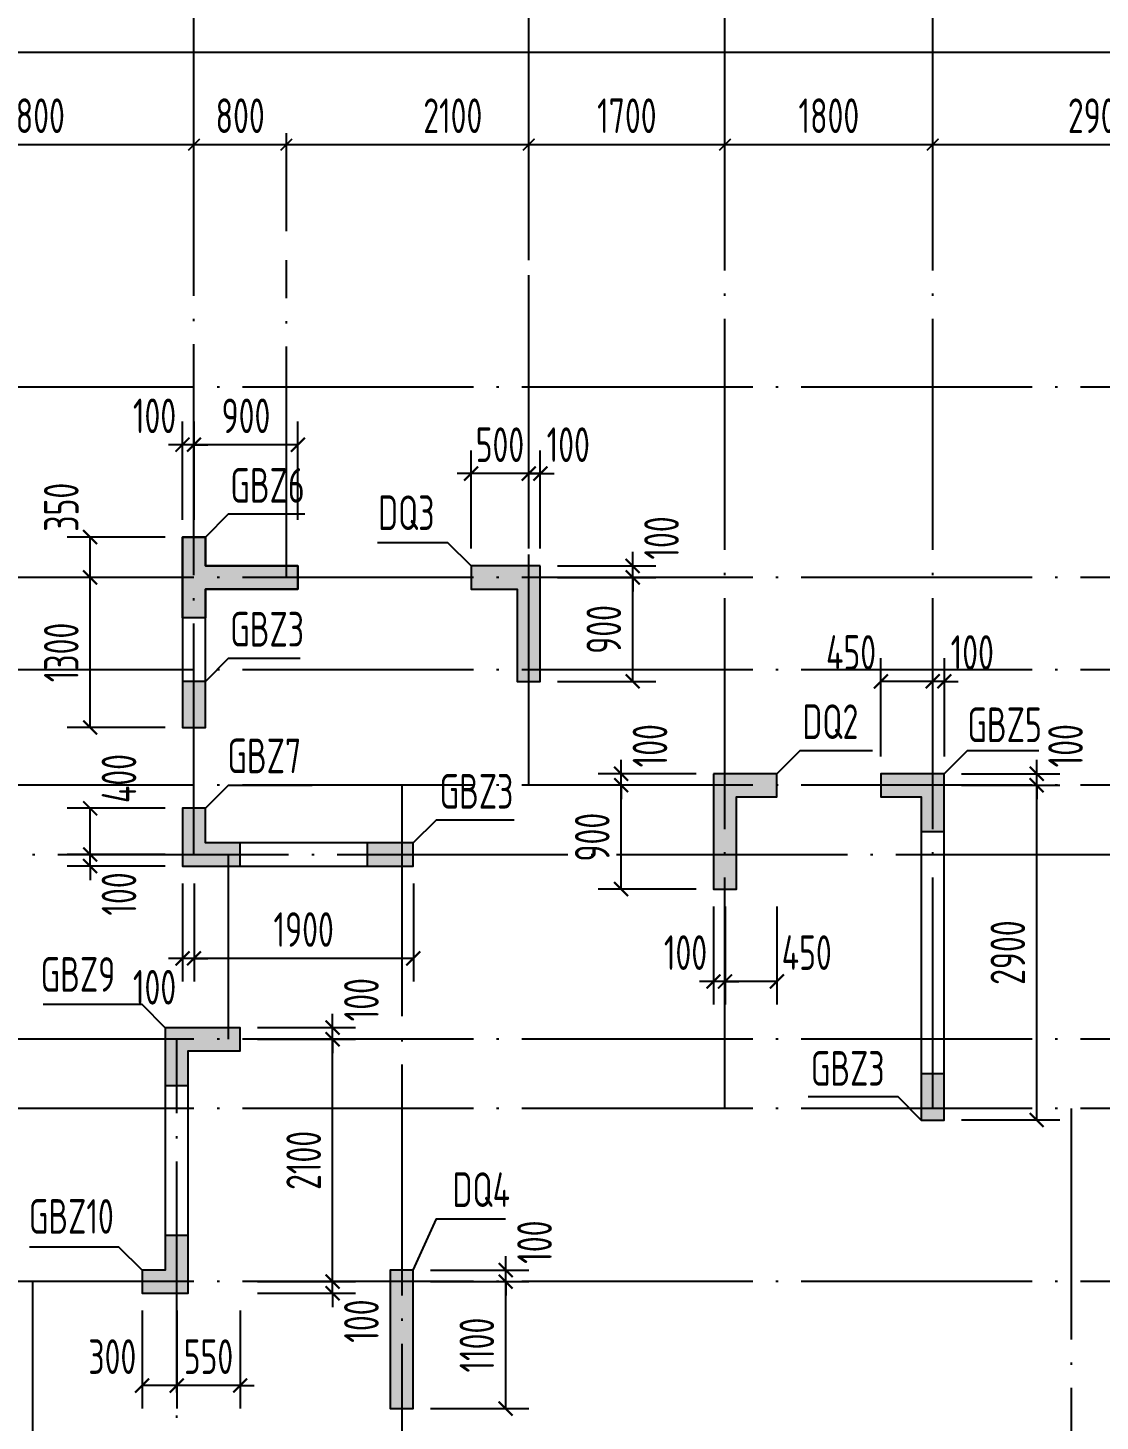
# Model space of a CAD drawing. Extents: x -461650 to 361314, y 245336 to 769729.
# Drawn here: x -87976 to -78686, y 506373 to 518443 of the extents above; entities that cross this region are included whole.
import ezdxf
from ezdxf.enums import TextEntityAlignment as Align

# ---------------------------------------------------------------- set-up
doc = ezdxf.new("R2010")
doc.units = 0
doc.header["$LTSCALE"] = 1000
doc.linetypes.add('DOTE', pattern=[2.42, 2, -0.2, 0.02, -0.2])
doc.layers.get('0').update_dxf_attribs({"linetype": 'CONTINUOUS'})
doc.layers.get('DEFPOINTS').update_dxf_attribs({"linetype": 'CONTINUOUS'})
for name, color, linetype in [('A-AXIS', 1, 'CONTINUOUS'), ('A-DOTE', 10, 'DOTE'), ('S-Q墙实线', 6, 'CONTINUOUS'), ('S-Q墙标注', 3, 'CONTINUOUS'), ('S-X详图填充', 252, 'CONTINUOUS'), ('S-X详图实线', 4, 'CONTINUOUS'), ('S-Y一般标注', 3, 'CONTINUOUS'), ('S-Z柱编号', 6, 'CONTINUOUS')]:
    doc.layers.add(name, color=color, linetype=linetype)
doc.styles.add('TSSD_DIMENSION', font='Tssdeng.shx', dxfattribs={"width": 0.7, "bigfont": 'tssdchn.shx'})
doc.styles.add('TSSD_REIN', font='tssdeng.shx', dxfattribs={"width": 0.7, "height": 300, "bigfont": 'tssdchn.shx'})
doc.styles.add('结构文字', font='zstxt.shx', dxfattribs={"width": 0.7, "bigfont": 'zshz.shx'})
doc.dimstyles.new('STRUCK', dxfattribs={"dimtxt": 400, "dimasz": 121, "dimexe": 200, "dimexo": 150, "dimgap": 115, "dimtad": 1, "dimdec": 0, "dimdsep": 46, "dimtxsty": '结构文字', "dimblk": 'ARCHTICK', "dimcen": 400, "dimclrd": 3, "dimclre": 3, "dimclrt": 7, "dimadec": 0, "dimazin": 0, "dimtfac": 1, "dimtdec": 0, "dimtix": 1, "dimtmove": 2, "dimatfit": 3, "dimldrblk": '_DIMX', "dimfxl": 0, "dimtolj": 1, "dimtzin": 0, "dimarcsym": 0})
doc.dimstyles.new('TSSD_100_100', dxfattribs={"dimtxt": 300, "dimasz": 100, "dimexe": 100, "dimexo": 250, "dimgap": 100, "dimtad": 1, "dimdec": 0, "dimzin": 0, "dimdsep": 46, "dimtxsty": 'TSSD_DIMENSION', "dimblk": 'ARCHTICK', "dimcen": 0, "dimdle": 100, "dimclrt": 7, "dimadec": 0, "dimazin": 0, "dimtfac": 1, "dimtdec": 0, "dimtix": 1, "dimtmove": 2, "dimatfit": 3, "dimldrblk": 'ARCHTICK', "dimfxl": 0, "dimtolj": 1, "dimtzin": 0, "dimarcsym": 0})

# ---------------------------------------------------------------- blocks, each defined once
blk = doc.blocks.new('_ArchTick')
at = {"color": 0, "linetype": 'ByBlock', "const_width": 0.15}
blk.add_lwpolyline([(-0.5, -0.5), (0.5, 0.5)], dxfattribs=at)
blk = doc.blocks.new('*D305')
at = {"layer": 'DEFPOINTS', "color": 0}
for p in [(43500, 19250), (40700, 18250), (43500, 18250)]:
    blk.add_point(p, dxfattribs=at)
at = {"layer": 'S-Y一般标注', "color": 0, "lineweight": -2}
for p, q in [((40700, 18500), (40700, 19350)), ((43500, 18500), (43500, 19350)), ((40600, 19250), (43600, 19250))]:
    blk.add_line(p, q, dxfattribs=at)
at = {"layer": 'S-Y一般标注', "color": 0, "lineweight": -2, "xscale": 100, "yscale": 100, "zscale": 100, "rotation": 180}
blk.add_blockref('_ArchTick', (40700, 19250), dxfattribs=at)
at = {"layer": 'S-Y一般标注', "color": 0, "lineweight": -2, "xscale": 100, "yscale": 100, "zscale": 100}
blk.add_blockref('_ArchTick', (43500, 19250), dxfattribs=at)
at = {"layer": 'S-Y一般标注', "color": 7, "insert": (42100, 19500), "char_height": 300, "attachment_point": 5, "style": 'TSSD_DIMENSION'}
blk.add_mtext('\\A1;2800', dxfattribs=at)
blk = doc.blocks.new('*D306')
at = {"layer": 'DEFPOINTS', "color": 0}
for p in [(46400, 19250), (44300, 18250), (46400, 18250)]:
    blk.add_point(p, dxfattribs=at)
at = {"layer": 'S-Y一般标注', "color": 0, "lineweight": -2}
for p, q in [((44300, 18500), (44300, 19350)), ((46400, 18500), (46400, 19350)), ((44200, 19250), (46500, 19250))]:
    blk.add_line(p, q, dxfattribs=at)
at = {"layer": 'S-Y一般标注', "color": 0, "lineweight": -2, "xscale": 100, "yscale": 100, "zscale": 100, "rotation": 180}
blk.add_blockref('_ArchTick', (44300, 19250), dxfattribs=at)
at = {"layer": 'S-Y一般标注', "color": 0, "lineweight": -2, "xscale": 100, "yscale": 100, "zscale": 100}
blk.add_blockref('_ArchTick', (46400, 19250), dxfattribs=at)
at = {"layer": 'S-Y一般标注', "color": 7, "insert": (45742, 19500), "char_height": 300, "attachment_point": 5, "style": 'TSSD_DIMENSION'}
blk.add_mtext('\\A1;2100', dxfattribs=at)
blk = doc.blocks.new('*D307')
at = {"layer": 'DEFPOINTS', "color": 0}
for p in [(48100, 19250), (46400, 18250), (48100, 18250)]:
    blk.add_point(p, dxfattribs=at)
at = {"layer": 'S-Y一般标注', "color": 0, "lineweight": -2}
for p, q in [((46400, 18500), (46400, 19350)), ((48100, 18500), (48100, 19350)), ((46300, 19250), (48200, 19250))]:
    blk.add_line(p, q, dxfattribs=at)
at = {"layer": 'S-Y一般标注', "color": 0, "lineweight": -2, "xscale": 100, "yscale": 100, "zscale": 100, "rotation": 180}
blk.add_blockref('_ArchTick', (46400, 19250), dxfattribs=at)
at = {"layer": 'S-Y一般标注', "color": 0, "lineweight": -2, "xscale": 100, "yscale": 100, "zscale": 100}
blk.add_blockref('_ArchTick', (48100, 19250), dxfattribs=at)
at = {"layer": 'S-Y一般标注', "color": 7, "insert": (47250, 19500), "char_height": 300, "attachment_point": 5, "style": 'TSSD_DIMENSION'}
blk.add_mtext('\\A1;1700', dxfattribs=at)
blk = doc.blocks.new('*D308')
at = {"layer": 'DEFPOINTS', "color": 0}
for p in [(49900, 19250), (48100, 18250), (49900, 18250)]:
    blk.add_point(p, dxfattribs=at)
at = {"layer": 'S-Y一般标注', "color": 0, "lineweight": -2}
for p, q in [((48100, 18500), (48100, 19350)), ((49900, 18500), (49900, 19350)), ((48000, 19250), (50000, 19250))]:
    blk.add_line(p, q, dxfattribs=at)
at = {"layer": 'S-Y一般标注', "color": 0, "lineweight": -2, "xscale": 100, "yscale": 100, "zscale": 100, "rotation": 180}
blk.add_blockref('_ArchTick', (48100, 19250), dxfattribs=at)
at = {"layer": 'S-Y一般标注', "color": 0, "lineweight": -2, "xscale": 100, "yscale": 100, "zscale": 100}
blk.add_blockref('_ArchTick', (49900, 19250), dxfattribs=at)
at = {"layer": 'S-Y一般标注', "color": 7, "insert": (49000, 19500), "char_height": 300, "attachment_point": 5, "style": 'TSSD_DIMENSION'}
blk.add_mtext('\\A1;1800', dxfattribs=at)
blk = doc.blocks.new('*D309')
at = {"layer": 'DEFPOINTS', "color": 0}
for p in [(52800, 19250), (49900, 18250), (52800, 18250)]:
    blk.add_point(p, dxfattribs=at)
at = {"layer": 'S-Y一般标注', "color": 0, "lineweight": -2}
for p, q in [((49900, 18500), (49900, 19350)), ((52800, 18500), (52800, 19350)), ((49800, 19250), (52900, 19250))]:
    blk.add_line(p, q, dxfattribs=at)
at = {"layer": 'S-Y一般标注', "color": 0, "lineweight": -2, "xscale": 100, "yscale": 100, "zscale": 100, "rotation": 180}
blk.add_blockref('_ArchTick', (49900, 19250), dxfattribs=at)
at = {"layer": 'S-Y一般标注', "color": 0, "lineweight": -2, "xscale": 100, "yscale": 100, "zscale": 100}
blk.add_blockref('_ArchTick', (52800, 19250), dxfattribs=at)
at = {"layer": 'S-Y一般标注', "color": 7, "insert": (51350, 19500), "char_height": 300, "attachment_point": 5, "style": 'TSSD_DIMENSION'}
blk.add_mtext('\\A1;2900', dxfattribs=at)
blk = doc.blocks.new('*D311')
at = {"layer": 'DEFPOINTS', "color": 0}
for p in [(54600, 20050), (4600, 18250), (54600, 18250)]:
    blk.add_point(p, dxfattribs=at)
at = {"layer": 'S-Y一般标注', "color": 0, "lineweight": -2}
for p, q in [((4500, 20050), (54700, 20050)), ((4600, 18500), (4600, 20150)), ((54600, 18500), (54600, 20150))]:
    blk.add_line(p, q, dxfattribs=at)
at = {"layer": 'S-Y一般标注', "color": 0, "lineweight": -2, "xscale": 100, "yscale": 100, "zscale": 100, "rotation": 180}
blk.add_blockref('_ArchTick', (4600, 20050), dxfattribs=at)
at = {"layer": 'S-Y一般标注', "color": 0, "lineweight": -2, "xscale": 100, "yscale": 100, "zscale": 100}
blk.add_blockref('_ArchTick', (54600, 20050), dxfattribs=at)
at = {"layer": 'S-Y一般标注', "color": 7, "insert": (29600, 20300), "char_height": 300, "attachment_point": 5, "style": 'TSSD_DIMENSION'}
blk.add_mtext('\\A1;50000', dxfattribs=at)
blk = doc.blocks.new('*D325')
at = {"layer": 'DEFPOINTS', "color": 0}
for p in [(44300, 19250), (43500, 18250), (44300, 18250)]:
    blk.add_point(p, dxfattribs=at)
at = {"layer": 'S-Y一般标注', "color": 0, "lineweight": -2}
for p, q in [((43500, 18500), (43500, 19350)), ((44300, 18500), (44300, 19350)), ((43400, 19250), (44400, 19250))]:
    blk.add_line(p, q, dxfattribs=at)
at = {"layer": 'S-Y一般标注', "color": 0, "lineweight": -2, "xscale": 100, "yscale": 100, "zscale": 100, "rotation": 180}
blk.add_blockref('_ArchTick', (43500, 19250), dxfattribs=at)
at = {"layer": 'S-Y一般标注', "color": 0, "lineweight": -2, "xscale": 100, "yscale": 100, "zscale": 100}
blk.add_blockref('_ArchTick', (44300, 19250), dxfattribs=at)
at = {"layer": 'S-Y一般标注', "color": 7, "insert": (43900, 19500), "char_height": 300, "attachment_point": 5, "style": 'TSSD_DIMENSION'}
blk.add_mtext('\\A1;800', dxfattribs=at)
blk = doc.blocks.new('*D2625')
at = {"layer": 'DEFPOINTS', "color": 0}
for p in [(-84636, 507582), (-83836, 507582), (-84636, 506482)]:
    blk.add_point(p, dxfattribs=at)
at = {"layer": 'S-Q墙标注', "color": 3, "lineweight": -2}
for p, q in [((-84486, 507582), (-83636, 507582)), ((-83836, 506482), (-83836, 507582)), ((-84486, 506482), (-83636, 506482))]:
    blk.add_line(p, q, dxfattribs=at)
at = {"layer": 'S-Q墙标注', "color": 3, "lineweight": -2, "xscale": 121, "yscale": 121, "zscale": 121}
for p, rotation in [((-83836, 507582), 90), ((-83836, 506482), 270)]:
    blk.add_blockref('_ArchTick', p, dxfattribs=dict(at, rotation=rotation))
at = {"layer": 'S-Q墙标注', "color": 7, "insert": (-84086, 507032), "char_height": 300, "attachment_point": 5, "rotation": 90, "style": 'TSSD_REIN'}
blk.add_mtext('\\A1;1100', dxfattribs=at)
blk = doc.blocks.new('_DIMX')
blk.add_line((-150, 0), (150, 0))
at = {"const_width": 50}
blk.add_lwpolyline([(-70, -70), (70, 70)], dxfattribs=at)
blk = doc.blocks.new('*D2626')
at = {"layer": 'DEFPOINTS', "color": 0}
for p in [(-84636, 507682), (-83836, 507682), (-84636, 507582)]:
    blk.add_point(p, dxfattribs=at)
at = {"layer": 'S-Q墙标注', "color": 3, "lineweight": -2}
for p, q in [((-83836, 507682), (-83836, 507803)), ((-84486, 507682), (-83636, 507682)), ((-83836, 507582), (-83836, 507682)), ((-84486, 507582), (-83636, 507582)), ((-83836, 507582), (-83836, 507461))]:
    blk.add_line(p, q, dxfattribs=at)
at = {"layer": 'S-Q墙标注', "color": 3, "lineweight": -2, "xscale": 121, "yscale": 121, "zscale": 121}
for p, rotation in [((-83836, 507682), 270), ((-83836, 507582), 90)]:
    blk.add_blockref('_ArchTick', p, dxfattribs=dict(at, rotation=rotation))
at = {"layer": 'S-Q墙标注', "color": 7, "insert": (-83586, 507924), "char_height": 300, "attachment_point": 5, "rotation": 90, "style": 'TSSD_REIN'}
blk.add_mtext('\\A1;100', dxfattribs=at)
blk = doc.blocks.new('*D2631')
at = {"layer": 'DEFPOINTS', "color": 0}
for p in [(-80036, 511882), (-79236, 511882), (-80036, 508982)]:
    blk.add_point(p, dxfattribs=at)
at = {"layer": 'S-Q墙标注', "color": 3, "lineweight": -2}
for p, q in [((-79886, 511882), (-79036, 511882)), ((-79236, 508982), (-79236, 511882)), ((-79886, 508982), (-79036, 508982))]:
    blk.add_line(p, q, dxfattribs=at)
at = {"layer": 'S-Q墙标注', "color": 3, "lineweight": -2, "xscale": 121, "yscale": 121, "zscale": 121}
for p, rotation in [((-79236, 511882), 90), ((-79236, 508982), 270)]:
    blk.add_blockref('_ArchTick', p, dxfattribs=dict(at, rotation=rotation))
at = {"layer": 'S-Q墙标注', "color": 7, "insert": (-79486, 510432), "char_height": 300, "attachment_point": 5, "rotation": 90, "style": 'TSSD_REIN'}
blk.add_mtext('\\A1;2900', dxfattribs=at)
blk = doc.blocks.new('*D2632')
at = {"layer": 'DEFPOINTS', "color": 0}
for p in [(-80036, 511982), (-80036, 511882), (-79236, 511982)]:
    blk.add_point(p, dxfattribs=at)
at = {"layer": 'S-Q墙标注', "color": 3, "lineweight": -2}
for p, q in [((-79236, 511982), (-79236, 512103)), ((-79886, 511982), (-79036, 511982)), ((-79886, 511882), (-79036, 511882)), ((-79236, 511882), (-79236, 511982)), ((-79236, 511882), (-79236, 511761))]:
    blk.add_line(p, q, dxfattribs=at)
at = {"layer": 'S-Q墙标注', "color": 3, "lineweight": -2, "xscale": 121, "yscale": 121, "zscale": 121}
for p, rotation in [((-79236, 511982), 270), ((-79236, 511882), 90)]:
    blk.add_blockref('_ArchTick', p, dxfattribs=dict(at, rotation=rotation))
at = {"layer": 'S-Q墙标注', "color": 7, "insert": (-78986, 512224), "char_height": 300, "attachment_point": 5, "rotation": 90, "style": 'TSSD_REIN'}
blk.add_mtext('\\A1;100', dxfattribs=at)
blk = doc.blocks.new('*D2633')
at = {"layer": 'DEFPOINTS', "color": 0}
for p in [(-80136, 512782), (-80136, 511982), (-80036, 511982)]:
    blk.add_point(p, dxfattribs=at)
at = {"layer": 'S-Q墙标注', "color": 3, "lineweight": -2}
for p, q in [((-80136, 512132), (-80136, 512982)), ((-80036, 512132), (-80036, 512982)), ((-80136, 512782), (-80257, 512782)), ((-80036, 512782), (-80136, 512782)), ((-80036, 512782), (-79915, 512782))]:
    blk.add_line(p, q, dxfattribs=at)
at = {"layer": 'S-Q墙标注', "color": 3, "lineweight": -2, "xscale": 121, "yscale": 121, "zscale": 121}
blk.add_blockref('_ArchTick', (-80136, 512782), dxfattribs=at)
at = {"layer": 'S-Q墙标注', "color": 3, "lineweight": -2, "xscale": 121, "yscale": 121, "zscale": 121, "rotation": 180}
blk.add_blockref('_ArchTick', (-80036, 512782), dxfattribs=at)
at = {"layer": 'S-Q墙标注', "color": 7, "insert": (-79794, 513032), "char_height": 300, "attachment_point": 5, "style": 'TSSD_REIN'}
blk.add_mtext('\\A1;100', dxfattribs=at)
blk = doc.blocks.new('*D2634')
at = {"layer": 'DEFPOINTS', "color": 0}
for p in [(-80586, 512782), (-80586, 511982), (-80136, 511982)]:
    blk.add_point(p, dxfattribs=at)
at = {"layer": 'S-Q墙标注', "color": 3, "lineweight": -2}
for p, q in [((-80586, 512132), (-80586, 512982)), ((-80136, 512132), (-80136, 512982)), ((-80136, 512782), (-80586, 512782))]:
    blk.add_line(p, q, dxfattribs=at)
at = {"layer": 'S-Q墙标注', "color": 3, "lineweight": -2, "xscale": 121, "yscale": 121, "zscale": 121, "rotation": 180}
blk.add_blockref('_ArchTick', (-80586, 512782), dxfattribs=at)
at = {"layer": 'S-Q墙标注', "color": 3, "lineweight": -2, "xscale": 121, "yscale": 121, "zscale": 121}
blk.add_blockref('_ArchTick', (-80136, 512782), dxfattribs=at)
at = {"layer": 'S-Q墙标注', "color": 7, "insert": (-80844, 513032), "char_height": 300, "attachment_point": 5, "style": 'TSSD_REIN'}
blk.add_mtext('\\A1;450', dxfattribs=at)
blk = doc.blocks.new('*D2635')
at = {"layer": 'DEFPOINTS', "color": 0}
for p in [(-82836, 511882), (-82036, 511882), (-82036, 510982)]:
    blk.add_point(p, dxfattribs=at)
at = {"layer": 'S-Q墙标注', "color": 3, "lineweight": -2}
for p, q in [((-82186, 511882), (-83036, 511882)), ((-82836, 510982), (-82836, 511882)), ((-82186, 510982), (-83036, 510982))]:
    blk.add_line(p, q, dxfattribs=at)
at = {"layer": 'S-Q墙标注', "color": 3, "lineweight": -2, "xscale": 121, "yscale": 121, "zscale": 121}
for p, rotation in [((-82836, 511882), 90), ((-82836, 510982), 270)]:
    blk.add_blockref('_ArchTick', p, dxfattribs=dict(at, rotation=rotation))
at = {"layer": 'S-Q墙标注', "color": 7, "insert": (-83086, 511432), "char_height": 300, "attachment_point": 5, "rotation": 90, "style": 'TSSD_REIN'}
blk.add_mtext('\\A1;900', dxfattribs=at)
blk = doc.blocks.new('*D2636')
at = {"layer": 'DEFPOINTS', "color": 0}
for p in [(-82836, 511982), (-82036, 511982), (-82036, 511882)]:
    blk.add_point(p, dxfattribs=at)
at = {"layer": 'S-Q墙标注', "color": 3, "lineweight": -2}
for p, q in [((-82836, 511982), (-82836, 512103)), ((-82186, 511982), (-83036, 511982)), ((-82186, 511882), (-83036, 511882)), ((-82836, 511882), (-82836, 511982)), ((-82836, 511882), (-82836, 511761))]:
    blk.add_line(p, q, dxfattribs=at)
at = {"layer": 'S-Q墙标注', "color": 3, "lineweight": -2, "xscale": 121, "yscale": 121, "zscale": 121}
for p, rotation in [((-82836, 511982), 270), ((-82836, 511882), 90)]:
    blk.add_blockref('_ArchTick', p, dxfattribs=dict(at, rotation=rotation))
at = {"layer": 'S-Q墙标注', "color": 7, "insert": (-82586, 512224), "char_height": 300, "attachment_point": 5, "rotation": 90, "style": 'TSSD_REIN'}
blk.add_mtext('\\A1;100', dxfattribs=at)
blk = doc.blocks.new('*D2637')
at = {"layer": 'DEFPOINTS', "color": 0}
for p in [(-81936, 510982), (-81486, 510982), (-81936, 510182)]:
    blk.add_point(p, dxfattribs=at)
at = {"layer": 'S-Q墙标注', "color": 3, "lineweight": -2}
for p, q in [((-81936, 510832), (-81936, 509982)), ((-81486, 510832), (-81486, 509982)), ((-81486, 510182), (-81936, 510182))]:
    blk.add_line(p, q, dxfattribs=at)
at = {"layer": 'S-Q墙标注', "color": 3, "lineweight": -2, "xscale": 121, "yscale": 121, "zscale": 121, "rotation": 180}
blk.add_blockref('_ArchTick', (-81936, 510182), dxfattribs=at)
at = {"layer": 'S-Q墙标注', "color": 3, "lineweight": -2, "xscale": 121, "yscale": 121, "zscale": 121}
blk.add_blockref('_ArchTick', (-81486, 510182), dxfattribs=at)
at = {"layer": 'S-Q墙标注', "color": 7, "insert": (-81228, 510432), "char_height": 300, "attachment_point": 5, "style": 'TSSD_REIN'}
blk.add_mtext('\\A1;450', dxfattribs=at)
blk = doc.blocks.new('*D2638')
at = {"layer": 'DEFPOINTS', "color": 0}
for p in [(-82036, 510982), (-81936, 510982), (-82036, 510182)]:
    blk.add_point(p, dxfattribs=at)
at = {"layer": 'S-Q墙标注', "color": 3, "lineweight": -2}
for p, q in [((-82036, 510832), (-82036, 509982)), ((-81936, 510832), (-81936, 509982)), ((-82036, 510182), (-82157, 510182)), ((-81936, 510182), (-82036, 510182)), ((-81936, 510182), (-81815, 510182))]:
    blk.add_line(p, q, dxfattribs=at)
at = {"layer": 'S-Q墙标注', "color": 3, "lineweight": -2, "xscale": 121, "yscale": 121, "zscale": 121}
blk.add_blockref('_ArchTick', (-82036, 510182), dxfattribs=at)
at = {"layer": 'S-Q墙标注', "color": 3, "lineweight": -2, "xscale": 121, "yscale": 121, "zscale": 121, "rotation": 180}
blk.add_blockref('_ArchTick', (-81936, 510182), dxfattribs=at)
at = {"layer": 'S-Q墙标注', "color": 7, "insert": (-82278, 510432), "char_height": 300, "attachment_point": 5, "style": 'TSSD_REIN'}
blk.add_mtext('\\A1;100', dxfattribs=at)
blk = doc.blocks.new('*D2639')
at = {"layer": 'DEFPOINTS', "color": 0}
for p in [(-87436, 511282), (-86636, 511282), (-86636, 511182)]:
    blk.add_point(p, dxfattribs=at)
at = {"layer": 'S-Q墙标注', "color": 3, "lineweight": -2}
for p, q in [((-87436, 511282), (-87436, 511403)), ((-86786, 511282), (-87636, 511282)), ((-87436, 511182), (-87436, 511282)), ((-86786, 511182), (-87636, 511182)), ((-87436, 511182), (-87436, 511061))]:
    blk.add_line(p, q, dxfattribs=at)
at = {"layer": 'S-Q墙标注', "color": 3, "lineweight": -2, "xscale": 121, "yscale": 121, "zscale": 121}
for p, rotation in [((-87436, 511282), 270), ((-87436, 511182), 90)]:
    blk.add_blockref('_ArchTick', p, dxfattribs=dict(at, rotation=rotation))
at = {"layer": 'S-Q墙标注', "color": 7, "insert": (-87186, 510940), "char_height": 300, "attachment_point": 5, "rotation": 90, "style": 'TSSD_REIN'}
blk.add_mtext('\\A1;100', dxfattribs=at)
blk = doc.blocks.new('*D2640')
at = {"layer": 'DEFPOINTS', "color": 0}
for p in [(-87436, 511682), (-86636, 511682), (-86636, 511282)]:
    blk.add_point(p, dxfattribs=at)
at = {"layer": 'S-Q墙标注', "color": 3, "lineweight": -2}
for p, q in [((-86786, 511682), (-87636, 511682)), ((-87436, 511282), (-87436, 511682)), ((-86786, 511282), (-87636, 511282))]:
    blk.add_line(p, q, dxfattribs=at)
at = {"layer": 'S-Q墙标注', "color": 3, "lineweight": -2, "xscale": 121, "yscale": 121, "zscale": 121}
for p, rotation in [((-87436, 511682), 90), ((-87436, 511282), 270)]:
    blk.add_blockref('_ArchTick', p, dxfattribs=dict(at, rotation=rotation))
at = {"layer": 'S-Q墙标注', "color": 7, "insert": (-87186, 511940), "char_height": 300, "attachment_point": 5, "rotation": 90, "style": 'TSSD_REIN'}
blk.add_mtext('\\A1;400', dxfattribs=at)
blk = doc.blocks.new('*D2641')
at = {"layer": 'DEFPOINTS', "color": 0}
for p in [(-86536, 511182), (-84636, 511182), (-86536, 510382)]:
    blk.add_point(p, dxfattribs=at)
at = {"layer": 'S-Q墙标注', "color": 3, "lineweight": -2}
for p, q in [((-86536, 511032), (-86536, 510182)), ((-84636, 511032), (-84636, 510182)), ((-84636, 510382), (-86536, 510382))]:
    blk.add_line(p, q, dxfattribs=at)
at = {"layer": 'S-Q墙标注', "color": 3, "lineweight": -2, "xscale": 121, "yscale": 121, "zscale": 121, "rotation": 180}
blk.add_blockref('_ArchTick', (-86536, 510382), dxfattribs=at)
at = {"layer": 'S-Q墙标注', "color": 3, "lineweight": -2, "xscale": 121, "yscale": 121, "zscale": 121}
blk.add_blockref('_ArchTick', (-84636, 510382), dxfattribs=at)
at = {"layer": 'S-Q墙标注', "color": 7, "insert": (-85586, 510632), "char_height": 300, "attachment_point": 5, "style": 'TSSD_REIN'}
blk.add_mtext('\\A1;1900', dxfattribs=at)
blk = doc.blocks.new('*D2642')
at = {"layer": 'DEFPOINTS', "color": 0}
for p in [(-86636, 511182), (-86536, 511182), (-86636, 510382)]:
    blk.add_point(p, dxfattribs=at)
at = {"layer": 'S-Q墙标注', "color": 3, "lineweight": -2}
for p, q in [((-86636, 511032), (-86636, 510182)), ((-86536, 511032), (-86536, 510182)), ((-86636, 510382), (-86757, 510382)), ((-86536, 510382), (-86636, 510382)), ((-86536, 510382), (-86415, 510382))]:
    blk.add_line(p, q, dxfattribs=at)
at = {"layer": 'S-Q墙标注', "color": 3, "lineweight": -2, "xscale": 121, "yscale": 121, "zscale": 121}
blk.add_blockref('_ArchTick', (-86636, 510382), dxfattribs=at)
at = {"layer": 'S-Q墙标注', "color": 3, "lineweight": -2, "xscale": 121, "yscale": 121, "zscale": 121, "rotation": 180}
blk.add_blockref('_ArchTick', (-86536, 510382), dxfattribs=at)
at = {"layer": 'S-Q墙标注', "color": 7, "insert": (-86878, 510132), "char_height": 300, "attachment_point": 5, "style": 'TSSD_REIN'}
blk.add_mtext('\\A1;100', dxfattribs=at)
blk = doc.blocks.new('*D2643')
at = {"layer": 'DEFPOINTS', "color": 0}
for p in [(-83536, 513682), (-82736, 513682), (-83536, 512782)]:
    blk.add_point(p, dxfattribs=at)
at = {"layer": 'S-Q墙标注', "color": 3, "lineweight": -2}
for p, q in [((-83386, 513682), (-82536, 513682)), ((-82736, 512782), (-82736, 513682)), ((-83386, 512782), (-82536, 512782))]:
    blk.add_line(p, q, dxfattribs=at)
at = {"layer": 'S-Q墙标注', "color": 3, "lineweight": -2, "xscale": 121, "yscale": 121, "zscale": 121}
for p, rotation in [((-82736, 513682), 90), ((-82736, 512782), 270)]:
    blk.add_blockref('_ArchTick', p, dxfattribs=dict(at, rotation=rotation))
at = {"layer": 'S-Q墙标注', "color": 7, "insert": (-82986, 513232), "char_height": 300, "attachment_point": 5, "rotation": 90, "style": 'TSSD_REIN'}
blk.add_mtext('\\A1;900', dxfattribs=at)
blk = doc.blocks.new('*D2644')
at = {"layer": 'DEFPOINTS', "color": 0}
for p in [(-83536, 513782), (-83536, 513682), (-82736, 513782)]:
    blk.add_point(p, dxfattribs=at)
at = {"layer": 'S-Q墙标注', "color": 3, "lineweight": -2}
for p, q in [((-82736, 513782), (-82736, 513903)), ((-83386, 513782), (-82536, 513782)), ((-83386, 513682), (-82536, 513682)), ((-82736, 513682), (-82736, 513782)), ((-82736, 513682), (-82736, 513561))]:
    blk.add_line(p, q, dxfattribs=at)
at = {"layer": 'S-Q墙标注', "color": 3, "lineweight": -2, "xscale": 121, "yscale": 121, "zscale": 121}
for p, rotation in [((-82736, 513782), 270), ((-82736, 513682), 90)]:
    blk.add_blockref('_ArchTick', p, dxfattribs=dict(at, rotation=rotation))
at = {"layer": 'S-Q墙标注', "color": 7, "insert": (-82486, 514024), "char_height": 300, "attachment_point": 5, "rotation": 90, "style": 'TSSD_REIN'}
blk.add_mtext('\\A1;100', dxfattribs=at)
blk = doc.blocks.new('*D2645')
at = {"layer": 'DEFPOINTS', "color": 0}
for p in [(-83636, 514582), (-83636, 513782), (-83536, 513782)]:
    blk.add_point(p, dxfattribs=at)
at = {"layer": 'S-Q墙标注', "color": 3, "lineweight": -2}
for p, q in [((-83636, 513932), (-83636, 514782)), ((-83536, 513932), (-83536, 514782)), ((-83636, 514582), (-83757, 514582)), ((-83536, 514582), (-83636, 514582)), ((-83536, 514582), (-83415, 514582))]:
    blk.add_line(p, q, dxfattribs=at)
at = {"layer": 'S-Q墙标注', "color": 3, "lineweight": -2, "xscale": 121, "yscale": 121, "zscale": 121}
blk.add_blockref('_ArchTick', (-83636, 514582), dxfattribs=at)
at = {"layer": 'S-Q墙标注', "color": 3, "lineweight": -2, "xscale": 121, "yscale": 121, "zscale": 121, "rotation": 180}
blk.add_blockref('_ArchTick', (-83536, 514582), dxfattribs=at)
at = {"layer": 'S-Q墙标注', "color": 7, "insert": (-83294, 514832), "char_height": 300, "attachment_point": 5, "style": 'TSSD_REIN'}
blk.add_mtext('\\A1;100', dxfattribs=at)
blk = doc.blocks.new('*D2646')
at = {"layer": 'DEFPOINTS', "color": 0}
for p in [(-84136, 514582), (-84136, 513782), (-83636, 513782)]:
    blk.add_point(p, dxfattribs=at)
at = {"layer": 'S-Q墙标注', "color": 3, "lineweight": -2}
for p, q in [((-84136, 513932), (-84136, 514782)), ((-83636, 513932), (-83636, 514782)), ((-84136, 514582), (-84257, 514582)), ((-83636, 514582), (-84136, 514582)), ((-83636, 514582), (-83515, 514582))]:
    blk.add_line(p, q, dxfattribs=at)
at = {"layer": 'S-Q墙标注', "color": 3, "lineweight": -2, "xscale": 121, "yscale": 121, "zscale": 121}
blk.add_blockref('_ArchTick', (-84136, 514582), dxfattribs=at)
at = {"layer": 'S-Q墙标注', "color": 3, "lineweight": -2, "xscale": 121, "yscale": 121, "zscale": 121, "rotation": 180}
blk.add_blockref('_ArchTick', (-83636, 514582), dxfattribs=at)
at = {"layer": 'S-Q墙标注', "color": 7, "insert": (-83886, 514832), "char_height": 300, "attachment_point": 5, "style": 'TSSD_REIN'}
blk.add_mtext('\\A1;500', dxfattribs=at)
blk = doc.blocks.new('*D2647')
at = {"layer": 'DEFPOINTS', "color": 0}
for p in [(-86136, 507582), (-85336, 507582), (-86136, 507482)]:
    blk.add_point(p, dxfattribs=at)
at = {"layer": 'S-Q墙标注', "color": 3, "lineweight": -2}
for p, q in [((-85336, 507582), (-85336, 507703)), ((-85986, 507582), (-85136, 507582)), ((-85336, 507482), (-85336, 507582)), ((-85986, 507482), (-85136, 507482)), ((-85336, 507482), (-85336, 507361))]:
    blk.add_line(p, q, dxfattribs=at)
at = {"layer": 'S-Q墙标注', "color": 3, "lineweight": -2, "xscale": 121, "yscale": 121, "zscale": 121}
for p, rotation in [((-85336, 507582), 270), ((-85336, 507482), 90)]:
    blk.add_blockref('_ArchTick', p, dxfattribs=dict(at, rotation=rotation))
at = {"layer": 'S-Q墙标注', "color": 7, "insert": (-85086, 507240), "char_height": 300, "attachment_point": 5, "rotation": 90, "style": 'TSSD_REIN'}
blk.add_mtext('\\A1;100', dxfattribs=at)
blk = doc.blocks.new('*D2648')
at = {"layer": 'DEFPOINTS', "color": 0}
for p in [(-86136, 509682), (-85336, 509682), (-86136, 507582)]:
    blk.add_point(p, dxfattribs=at)
at = {"layer": 'S-Q墙标注', "color": 3, "lineweight": -2}
for p, q in [((-85986, 509682), (-85136, 509682)), ((-85336, 507582), (-85336, 509682)), ((-85986, 507582), (-85136, 507582))]:
    blk.add_line(p, q, dxfattribs=at)
at = {"layer": 'S-Q墙标注', "color": 3, "lineweight": -2, "xscale": 121, "yscale": 121, "zscale": 121}
for p, rotation in [((-85336, 509682), 90), ((-85336, 507582), 270)]:
    blk.add_blockref('_ArchTick', p, dxfattribs=dict(at, rotation=rotation))
at = {"layer": 'S-Q墙标注', "color": 7, "insert": (-85586, 508632), "char_height": 300, "attachment_point": 5, "rotation": 90, "style": 'TSSD_REIN'}
blk.add_mtext('\\A1;2100', dxfattribs=at)
blk = doc.blocks.new('*D2649')
at = {"layer": 'DEFPOINTS', "color": 0}
for p in [(-86136, 509782), (-85336, 509782), (-86136, 509682)]:
    blk.add_point(p, dxfattribs=at)
at = {"layer": 'S-Q墙标注', "color": 3, "lineweight": -2}
for p, q in [((-85336, 509782), (-85336, 509903)), ((-85986, 509782), (-85136, 509782)), ((-85336, 509682), (-85336, 509782)), ((-85986, 509682), (-85136, 509682)), ((-85336, 509682), (-85336, 509561))]:
    blk.add_line(p, q, dxfattribs=at)
at = {"layer": 'S-Q墙标注', "color": 3, "lineweight": -2, "xscale": 121, "yscale": 121, "zscale": 121}
for p, rotation in [((-85336, 509782), 270), ((-85336, 509682), 90)]:
    blk.add_blockref('_ArchTick', p, dxfattribs=dict(at, rotation=rotation))
at = {"layer": 'S-Q墙标注', "color": 7, "insert": (-85086, 510024), "char_height": 300, "attachment_point": 5, "rotation": 90, "style": 'TSSD_REIN'}
blk.add_mtext('\\A1;100', dxfattribs=at)
blk = doc.blocks.new('*D2470')
at = {"layer": 'DEFPOINTS', "color": 0}
for p in [(-86686, 507482), (-86136, 507482), (-86686, 506682)]:
    blk.add_point(p, dxfattribs=at)
at = {"layer": 'S-Q墙标注', "color": 3, "lineweight": -2}
for p, q in [((-86686, 507332), (-86686, 506482)), ((-86136, 507332), (-86136, 506482)), ((-86686, 506682), (-86807, 506682)), ((-86136, 506682), (-86686, 506682)), ((-86136, 506682), (-86015, 506682))]:
    blk.add_line(p, q, dxfattribs=at)
at = {"layer": 'S-Q墙标注', "color": 3, "lineweight": -2, "xscale": 121, "yscale": 121, "zscale": 121}
blk.add_blockref('_ArchTick', (-86686, 506682), dxfattribs=at)
at = {"layer": 'S-Q墙标注', "color": 3, "lineweight": -2, "xscale": 121, "yscale": 121, "zscale": 121, "rotation": 180}
blk.add_blockref('_ArchTick', (-86136, 506682), dxfattribs=at)
at = {"layer": 'S-Q墙标注', "color": 7, "insert": (-86411, 506932), "char_height": 300, "attachment_point": 5, "style": 'TSSD_REIN'}
blk.add_mtext('\\A1;550', dxfattribs=at)
blk = doc.blocks.new('*D2471')
at = {"layer": 'DEFPOINTS', "color": 0}
for p in [(-86986, 507482), (-86686, 507482), (-86986, 506682)]:
    blk.add_point(p, dxfattribs=at)
at = {"layer": 'S-Q墙标注', "color": 3, "lineweight": -2}
for p, q in [((-86986, 507332), (-86986, 506482)), ((-86686, 507332), (-86686, 506482)), ((-86686, 506682), (-86986, 506682))]:
    blk.add_line(p, q, dxfattribs=at)
at = {"layer": 'S-Q墙标注', "color": 3, "lineweight": -2, "xscale": 121, "yscale": 121, "zscale": 121, "rotation": 180}
blk.add_blockref('_ArchTick', (-86986, 506682), dxfattribs=at)
at = {"layer": 'S-Q墙标注', "color": 3, "lineweight": -2, "xscale": 121, "yscale": 121, "zscale": 121}
blk.add_blockref('_ArchTick', (-86686, 506682), dxfattribs=at)
at = {"layer": 'S-Q墙标注', "color": 7, "insert": (-87244, 506932), "char_height": 300, "attachment_point": 5, "style": 'TSSD_REIN'}
blk.add_mtext('\\A1;300', dxfattribs=at)
blk = doc.blocks.new('*D2436')
at = {"layer": 'DEFPOINTS', "color": 0}
for p in [(-87436, 513682), (-86636, 513682), (-86636, 512382)]:
    blk.add_point(p, dxfattribs=at)
at = {"layer": 'S-Q墙标注', "color": 3, "lineweight": -2}
for p, q in [((-86786, 513682), (-87636, 513682)), ((-87436, 512382), (-87436, 513682)), ((-86786, 512382), (-87636, 512382))]:
    blk.add_line(p, q, dxfattribs=at)
at = {"layer": 'S-Q墙标注', "color": 3, "lineweight": -2, "xscale": 121, "yscale": 121, "zscale": 121}
for p, rotation in [((-87436, 513682), 90), ((-87436, 512382), 270)]:
    blk.add_blockref('_ArchTick', p, dxfattribs=dict(at, rotation=rotation))
at = {"layer": 'S-Q墙标注', "color": 7, "insert": (-87686, 513032), "char_height": 300, "attachment_point": 5, "rotation": 90, "style": 'TSSD_REIN'}
blk.add_mtext('\\A1;1300', dxfattribs=at)
blk = doc.blocks.new('*D2437')
at = {"layer": 'DEFPOINTS', "color": 0}
for p in [(-87436, 514032), (-86636, 514032), (-86636, 513682)]:
    blk.add_point(p, dxfattribs=at)
at = {"layer": 'S-Q墙标注', "color": 3, "lineweight": -2}
for p, q in [((-86786, 514032), (-87636, 514032)), ((-87436, 513682), (-87436, 514032)), ((-86786, 513682), (-87636, 513682))]:
    blk.add_line(p, q, dxfattribs=at)
at = {"layer": 'S-Q墙标注', "color": 3, "lineweight": -2, "xscale": 121, "yscale": 121, "zscale": 121}
for p, rotation in [((-87436, 514032), 90), ((-87436, 513682), 270)]:
    blk.add_blockref('_ArchTick', p, dxfattribs=dict(at, rotation=rotation))
at = {"layer": 'S-Q墙标注', "color": 7, "insert": (-87686, 514290), "char_height": 300, "attachment_point": 5, "rotation": 90, "style": 'TSSD_REIN'}
blk.add_mtext('\\A1;350', dxfattribs=at)
blk = doc.blocks.new('*D2438')
at = {"layer": 'DEFPOINTS', "color": 0}
for p in [(-86536, 514832), (-86536, 514032), (-85636, 514032)]:
    blk.add_point(p, dxfattribs=at)
at = {"layer": 'S-Q墙标注', "color": 3, "lineweight": -2}
for p, q in [((-86536, 514182), (-86536, 515032)), ((-85636, 514182), (-85636, 515032)), ((-85636, 514832), (-86536, 514832))]:
    blk.add_line(p, q, dxfattribs=at)
at = {"layer": 'S-Q墙标注', "color": 3, "lineweight": -2, "xscale": 121, "yscale": 121, "zscale": 121, "rotation": 180}
blk.add_blockref('_ArchTick', (-86536, 514832), dxfattribs=at)
at = {"layer": 'S-Q墙标注', "color": 3, "lineweight": -2, "xscale": 121, "yscale": 121, "zscale": 121}
blk.add_blockref('_ArchTick', (-85636, 514832), dxfattribs=at)
at = {"layer": 'S-Q墙标注', "color": 7, "insert": (-86086, 515082), "char_height": 300, "attachment_point": 5, "style": 'TSSD_REIN'}
blk.add_mtext('\\A1;900', dxfattribs=at)
blk = doc.blocks.new('*D2439')
at = {"layer": 'DEFPOINTS', "color": 0}
for p in [(-86636, 514832), (-86636, 514032), (-86536, 514032)]:
    blk.add_point(p, dxfattribs=at)
at = {"layer": 'S-Q墙标注', "color": 3, "lineweight": -2}
for p, q in [((-86636, 514182), (-86636, 515032)), ((-86536, 514182), (-86536, 515032)), ((-86636, 514832), (-86757, 514832)), ((-86536, 514832), (-86636, 514832)), ((-86536, 514832), (-86415, 514832))]:
    blk.add_line(p, q, dxfattribs=at)
at = {"layer": 'S-Q墙标注', "color": 3, "lineweight": -2, "xscale": 121, "yscale": 121, "zscale": 121}
blk.add_blockref('_ArchTick', (-86636, 514832), dxfattribs=at)
at = {"layer": 'S-Q墙标注', "color": 3, "lineweight": -2, "xscale": 121, "yscale": 121, "zscale": 121, "rotation": 180}
blk.add_blockref('_ArchTick', (-86536, 514832), dxfattribs=at)
at = {"layer": 'S-Q墙标注', "color": 7, "insert": (-86878, 515082), "char_height": 300, "attachment_point": 5, "style": 'TSSD_REIN'}
blk.add_mtext('\\A1;100', dxfattribs=at)
blk = doc.blocks.new('20210726.16395156')
at = {"layer": 'A-AXIS'}
for p, q in [((43500, 18249.9), (43500, 21049.9)), ((46400, 18249.9), (46400, 21049.9)), ((48100, 18249.9), (48100, 21049.9)), ((49900, 18249.9), (49900, 21049.9))]:
    blk.add_line(p, q, dxfattribs=at)
at = {"layer": 'A-DOTE'}
for p, q in [((43500, 13100.3), (43500, 18249.9)), ((44300, 15500), (44300, 18249.9)), ((46400, 13700), (46400, 18249.9)), ((48100, 10900), (48100, 18249.9)), ((49900, 10900), (49900, 18249.9)), ((55600, 17150), (3600, 17150)), ((55600, 15500), (3600, 15500)), ((55600, 14700), (3600, 14700)), ((55600, 13700), (3600, 13700)), ((45299.8, 13700), (45300, 3600)), ((3600, 13100.3), (55600, 13100.3)), ((43800, 11500), (43800, 13100)), ((55600, 11500), (3600, 11500)), ((43350, 3600), (43350, 11500)), ((55600, 10900), (3600, 10900)), ((51100, 10900), (51100, 3600)), ((55600, 9400), (3600, 9400)), ((42100, 9400), (42100, 3600))]:
    blk.add_line(p, q, dxfattribs=at)
at = {"layer": 'S-Y一般标注'}
for base, p1, p2, picture, middle in [((54600, 20049.9), (4600, 18249.9), (54600, 18249.9), '*D311', (29600, 20299.9)), ((43500, 19249.9), (40700, 18249.9), (43500, 18249.9), '*D305', (42100, 19499.9)), ((44300, 19249.9), (43500, 18249.9), (44300, 18249.9), '*D325', (43900, 19499.9)), ((48100, 19249.9), (46400, 18249.9), (48100, 18249.9), '*D307', (47250, 19499.9)), ((49900, 19249.9), (48100, 18249.9), (49900, 18249.9), '*D308', (49000, 19499.9)), ((52800, 19249.9), (49900, 18249.9), (52800, 18249.9), '*D309', (51350, 19499.9))]:
    dim = blk.add_linear_dim(base=base, p1=p1, p2=p2, dimstyle='TSSD_100_100', dxfattribs=at)
    dim.commit()
    dim.dimension.update_dxf_attribs({"geometry": picture, "text_midpoint": middle})
dim = blk.add_linear_dim(base=(46400, 19249.9), p1=(44300, 18249.9), p2=(46400, 18249.9), dimstyle='TSSD_100_100', dxfattribs=at)
dim.commit()
dim.dimension.update_dxf_attribs({"geometry": '*D306', "text_midpoint": (45741.9, 19499.9), "dimtype": 160})

msp = doc.modelspace()

# ---------------------------------------------------------------- hatches: boundary and pattern name
at = {"layer": 'S-X详图填充'}
h = msp.add_hatch(color=256, dxfattribs=at)
h.dxf.hatch_style = 1
h.paths.add_polyline_path([(-86436.28, 513331.33), (-86636.28, 513331.33), (-86636.28, 514031.79), (-86436.28, 514031.79), (-86436.28, 513781.79), (-85636.15, 513781.79), (-85636.15, 513581.79), (-86436.28, 513581.79)])
h = msp.add_hatch(color=256, dxfattribs=at)
h.dxf.hatch_style = 1
h.paths.add_polyline_path([(-83536.28, 513781.79), (-84136.2, 513781.79), (-84136.2, 513581.79), (-83736.28, 513581.79), (-83736.28, 512781.79), (-83536.28, 512781.79)])
h = msp.add_hatch(color=256, dxfattribs=at)
h.dxf.hatch_style = 1
h.paths.add_polyline_path([(-86436.28, 512781.79), (-86636.28, 512781.79), (-86636.28, 512381.79), (-86436.28, 512381.79)])
h = msp.add_hatch(color=256, dxfattribs=at)
h.dxf.hatch_style = 1
h.paths.add_polyline_path([(-82036.29, 511981.79), (-82036.29, 510981.79), (-81836.29, 510981.79), (-81836.29, 511781.79), (-81486.37, 511781.79), (-81486.37, 511981.79)])
h = msp.add_hatch(color=256, dxfattribs=at)
h.dxf.hatch_style = 1
h.paths.add_polyline_path([(-80236.27, 511481.79), (-80036.27, 511481.79), (-80036.27, 511981.79), (-80586.27, 511981.79), (-80586.27, 511781.79), (-80236.27, 511781.79)])
h = msp.add_hatch(color=256, dxfattribs=at)
h.dxf.hatch_style = 1
h.paths.add_polyline_path([(-86136.28, 511182.06), (-86136.28, 511382.06), (-86436.28, 511382.06), (-86436.28, 511682.06), (-86636.28, 511682.06), (-86636.28, 511182.06)])
h = msp.add_hatch(color=256, dxfattribs=at)
h.dxf.hatch_style = 1
h.paths.add_polyline_path([(-85036.28, 511382.06), (-85036.28, 511182.06), (-84636.28, 511182.06), (-84636.28, 511382.06)])
h = msp.add_hatch(color=256, dxfattribs=at)
h.dxf.hatch_style = 1
h.paths.add_polyline_path([(-86786.28, 509281.79), (-86586.28, 509281.79), (-86586.28, 509581.79), (-86136.4, 509581.79), (-86136.4, 509781.79), (-86786.28, 509781.79)])
h = msp.add_hatch(color=256, dxfattribs=at)
h.dxf.hatch_style = 1
h.paths.add_polyline_path([(-80036.27, 509381.79), (-80236.27, 509381.79), (-80236.27, 508981.79), (-80036.27, 508981.79)])
h = msp.add_hatch(color=256, dxfattribs=at)
h.dxf.hatch_style = 1
h.paths.add_polyline_path([(-86586.28, 507981.79), (-86786.28, 507981.79), (-86786.28, 507681.79), (-86986.28, 507681.79), (-86986.28, 507481.79), (-86586.28, 507481.79)])
h = msp.add_hatch(color=256, dxfattribs=at)
h.dxf.hatch_style = 1
h.paths.add_polyline_path([(-84836.38, 506481.79), (-84636.38, 506481.79), (-84636.29, 507681.79), (-84836.29, 507681.79)])

# ---------------------------------------------------------------- linework, layer by layer
at = {"layer": 'S-Q墙实线'}
for points in [[(-86636.28, 513681.79), (-86636.28, 512381.79), (-86436.28, 512381.79), (-86436.28, 513581.79), (-85636.67, 513581.79), (-85636.67, 513781.79), (-86436.28, 513781.79), (-86436.28, 514031.79), (-86636.28, 514031.79)], [(-83536.28, 513781.79), (-84136.2, 513781.79), (-84136.2, 513581.79), (-83736.28, 513581.79), (-83736.28, 512781.79), (-83536.28, 512781.79)], [(-82036.29, 511981.79), (-82036.29, 510981.79), (-81836.29, 510981.79), (-81836.29, 511781.79), (-81486.37, 511781.79), (-81486.37, 511981.79)], [(-80036.27, 511981.79), (-80586.27, 511981.79), (-80586.27, 511781.79), (-80236.27, 511781.79), (-80236.27, 508981.79), (-80036.27, 508981.79)], [(-86436.28, 511382.06), (-86436.28, 511682.06), (-86636.28, 511682.06), (-86636.28, 511182.06), (-86236.4, 511182.06), (-84636.28, 511182.06), (-84636.28, 511382.06), (-86236.4, 511382.06)], [(-86786.28, 507681.79), (-86986.28, 507681.79), (-86986.28, 507481.79), (-86586.28, 507481.79), (-86586.28, 509581.79), (-86136.4, 509581.79), (-86136.4, 509781.79), (-86786.28, 509781.79)], [(-84636.29, 506481.79), (-84636.29, 507681.79), (-84836.29, 507681.79), (-84836.29, 506481.79)], [(-84636.29, 506481.79), (-84636.29, 507681.79), (-84836.29, 507681.79), (-84836.29, 506481.79)]]:
    msp.add_lwpolyline(points, close=True, dxfattribs=at)
at = {"layer": 'S-X详图实线'}
for points in [[(-86436.28, 513331.33), (-86636.28, 513331.33), (-86636.28, 514031.79), (-86436.28, 514031.79), (-86436.28, 513781.79), (-85636.15, 513781.79), (-85636.15, 513581.79), (-86436.28, 513581.79), (-86436.28, 513581.79)], [(-83536.28, 513781.79), (-84136.2, 513781.79), (-84136.2, 513581.79), (-83736.28, 513581.79), (-83736.28, 512781.79), (-83536.28, 512781.79), (-83536.28, 513781.79)], [(-86436.28, 512781.79), (-86636.28, 512781.79), (-86636.28, 512381.79), (-86436.28, 512381.79), (-86436.28, 512781.79)], [(-82036.29, 511981.79), (-82036.29, 510981.79), (-81836.29, 510981.79), (-81836.29, 511781.79), (-81486.37, 511781.79), (-81486.37, 511981.79), (-82036.29, 511981.79)], [(-80236.27, 511481.79), (-80036.27, 511481.79), (-80036.27, 511981.79), (-80586.27, 511981.79), (-80586.27, 511781.79), (-80236.27, 511781.79), (-80236.27, 511481.79)], [(-86136.28, 511182.06), (-86136.28, 511382.06), (-86436.28, 511382.06), (-86436.28, 511682.06), (-86636.28, 511682.06), (-86636.28, 511182.06), (-86136.28, 511182.06)], [(-85036.28, 511382.06), (-85036.28, 511182.06), (-84636.28, 511182.06), (-84636.28, 511382.06), (-85036.28, 511382.06)], [(-86786.28, 509281.79), (-86586.28, 509281.79), (-86586.28, 509581.79), (-86136.4, 509581.79), (-86136.4, 509781.79), (-86786.28, 509781.79), (-86786.28, 509281.79)], [(-80036.27, 509381.79), (-80236.27, 509381.79), (-80236.27, 508981.79), (-80036.27, 508981.79), (-80036.27, 509381.79)], [(-86586.28, 507981.79), (-86786.28, 507981.79), (-86786.28, 507681.79), (-86986.28, 507681.79), (-86986.28, 507481.79), (-86586.28, 507481.79), (-86586.28, 507981.79)], [(-84836.38, 506481.79), (-84636.38, 506481.79), (-84636.29, 507681.79), (-84836.29, 507681.79), (-84836.29, 507281.79)]]:
    msp.add_lwpolyline(points, close=True, dxfattribs=at)
at = {"layer": 'S-Z柱编号', "color": 7}
for points in [[(-86436.28, 514031.79), (-86236.28, 514231.79), (-85574.67, 514231.79)], [(-84136.19, 513781.79), (-84336.19, 513981.79), (-84946.97, 513981.79)], [(-86436.28, 512781.79), (-86236.28, 512981.79), (-85616.19, 512981.79)], [(-81486.37, 511981.79), (-81286.37, 512181.79), (-80657.95, 512181.79)], [(-80036.29, 511981.79), (-79836.29, 512181.79), (-79216.21, 512181.79)], [(-86436.28, 511682.06), (-86236.28, 511882.06), (-85511.67, 511882.06)], [(-84636.28, 511382.06), (-84436.28, 511582.06), (-83761.89, 511582.06)], [(-86786.28, 509781.79), (-86986.28, 509981.79), (-87844.27, 509981.79)], [(-80236.29, 508981.79), (-80436.29, 509181.79), (-81216.2, 509181.79)], [(-84636.52, 507681.79), (-84436.52, 508125.02), (-83839.01, 508125.02)], [(-86986.28, 507681.79), (-87186.28, 507881.79), (-87961.6, 507881.79)]]:
    msp.add_lwpolyline(points, dxfattribs=at)

# ---------------------------------------------------------------- block references
at = {"layer": 'A-DOTE'}
msp.add_blockref('20210726.16395156', (-130036.28, 498181.75), dxfattribs=at)

# ---------------------------------------------------------------- texts
at = {"layer": 'S-Z柱编号', "color": 7, "style": 'TSSD_REIN', "width": 0.7}
for s, p in [('GBZ6', (-86221.59, 514239.55)), ('DQ3', (-84941.2, 514002.62)), ('GBZ3', (-86222.95, 512993.5)), ('DQ2', (-81265.39, 512192.59)), ('GBZ5', (-79836.45, 512165.49)), ('GBZ7', (-86247.03, 511896.28)), ('GBZ3', (-84409.47, 511589.2)), ('GBZ9', (-87864.93, 510003.01)), ('GBZ3', (-81193.04, 509188.97)), ('DQ4', (-84296.67, 508138.72)), ('GBZ10', (-87967.53, 507906.77))]:
    msp.add_text(s, height=300, dxfattribs=at).set_placement(p, align=Align.BOTTOM_LEFT)

# ---------------------------------------------------------------- dimensions: what is measured, and where the dimension line sits
at = {"layer": 'S-Q墙标注'}
for base, p1, p2, angle, picture, middle in [((-86636.28, 514831.79), (-86536.27, 514031.79), (-86636.28, 514031.79), 180, '*D2439', (-86878.2, 515081.79)), ((-83636.28, 514581.79), (-83536.28, 513781.79), (-83636.28, 513781.79), 180, '*D2645', (-83294.36, 514831.79)), ((-87436.28, 514031.79), (-86636.28, 513681.79), (-86636.28, 514031.79), 90, '*D2437', (-87686.28, 514289.87)), ((-82736.28, 513781.79), (-83536.28, 513681.79), (-83536.28, 513781.79), 90, '*D2644', (-82486.28, 514023.72)), ((-80586.29, 512781.79), (-80136.28, 511981.79), (-80586.29, 511981.79), 180, '*D2634', (-80844.37, 513031.79)), ((-80136.28, 512781.79), (-80036.29, 511981.79), (-80136.28, 511981.79), 180, '*D2633', (-79794.37, 513031.79)), ((-82836.29, 511981.79), (-82036.29, 511881.79), (-82036.29, 511981.79), 90, '*D2636', (-82586.29, 512223.72)), ((-79236.29, 511981.79), (-80036.29, 511881.79), (-80036.29, 511981.79), 90, '*D2632', (-78986.29, 512223.72)), ((-87436.28, 511682.06), (-86636.28, 511282.06), (-86636.28, 511682.06), 90, '*D2640', (-87186.28, 511940.14)), ((-87436.28, 511282.06), (-86636.28, 511182.06), (-86636.28, 511282.06), 90, '*D2639', (-87186.28, 510940.14)), ((-86636.28, 510382.06), (-86536.28, 511182.06), (-86636.28, 511182.06), 180, '*D2642', (-86878.2, 510132.06)), ((-82036.29, 510181.79), (-81936.28, 510981.79), (-82036.29, 510981.79), 180, '*D2638', (-82278.21, 510431.79)), ((-81936.28, 510181.79), (-81486.37, 510981.79), (-81936.28, 510981.79), 180, '*D2637', (-81228.29, 510431.79)), ((-85336.21, 509781.79), (-86136.21, 509681.79), (-86136.21, 509781.79), 90, '*D2649', (-85086.21, 510023.72)), ((-83836.29, 507681.79), (-84636.29, 507581.79), (-84636.29, 507681.79), 90, '*D2626', (-83586.29, 507923.72)), ((-85336.21, 507581.79), (-86136.21, 507481.79), (-86136.21, 507581.79), 90, '*D2647', (-85086.21, 507239.87)), ((-86986.27, 506681.77), (-86686.27, 507481.77), (-86986.27, 507481.77), 180, '*D2471', (-87244.35, 506931.77))]:
    dim = msp.add_linear_dim(base=base, p1=p1, p2=p2, angle=angle, dimstyle='STRUCK', override={"dimtxt": 300, "dimgap": 100, "dimtxsty": 'TSSD_REIN'}, dxfattribs=at)
    dim.commit()
    dim.dimension.update_dxf_attribs({"geometry": picture, "text_midpoint": middle, "dimtype": 160})
for base, p1, p2, angle, picture, middle in [((-86536.27, 514831.79), (-85636.16, 514031.79), (-86536.27, 514031.79), 180, '*D2438', (-86086.21, 515081.79)), ((-84136.19, 514581.79), (-83636.28, 513781.79), (-84136.19, 513781.79), 180, '*D2646', (-83886.24, 514831.79)), ((-87436.28, 513681.79), (-86636.28, 512381.79), (-86636.28, 513681.79), 90, '*D2436', (-87686.28, 513031.79)), ((-82736.28, 513681.79), (-83536.28, 512781.79), (-83536.28, 513681.79), 90, '*D2643', (-82986.28, 513231.79)), ((-82836.29, 511881.79), (-82036.29, 510981.79), (-82036.29, 511881.79), 90, '*D2635', (-83086.29, 511431.79)), ((-79236.29, 511881.79), (-80036.29, 508981.79), (-80036.29, 511881.79), 90, '*D2631', (-79486.29, 510431.79)), ((-86536.28, 510382.06), (-84636.28, 511182.06), (-86536.28, 511182.06), 180, '*D2641', (-85586.28, 510632.06)), ((-85336.21, 509681.79), (-86136.21, 507581.79), (-86136.21, 509681.79), 90, '*D2648', (-85586.21, 508631.79)), ((-83836.29, 507581.79), (-84636.29, 506481.79), (-84636.29, 507581.79), 90, '*D2625', (-84086.29, 507031.79)), ((-86686.27, 506681.77), (-86136.28, 507481.77), (-86686.27, 507481.77), 180, '*D2470', (-86411.27, 506931.77))]:
    dim = msp.add_linear_dim(base=base, p1=p1, p2=p2, angle=angle, dimstyle='STRUCK', override={"dimtxt": 300, "dimgap": 100, "dimtxsty": 'TSSD_REIN'}, dxfattribs=at)
    dim.commit()
    dim.dimension.update_dxf_attribs({"geometry": picture, "text_midpoint": middle})

doc.saveas('drawing.dxf')
